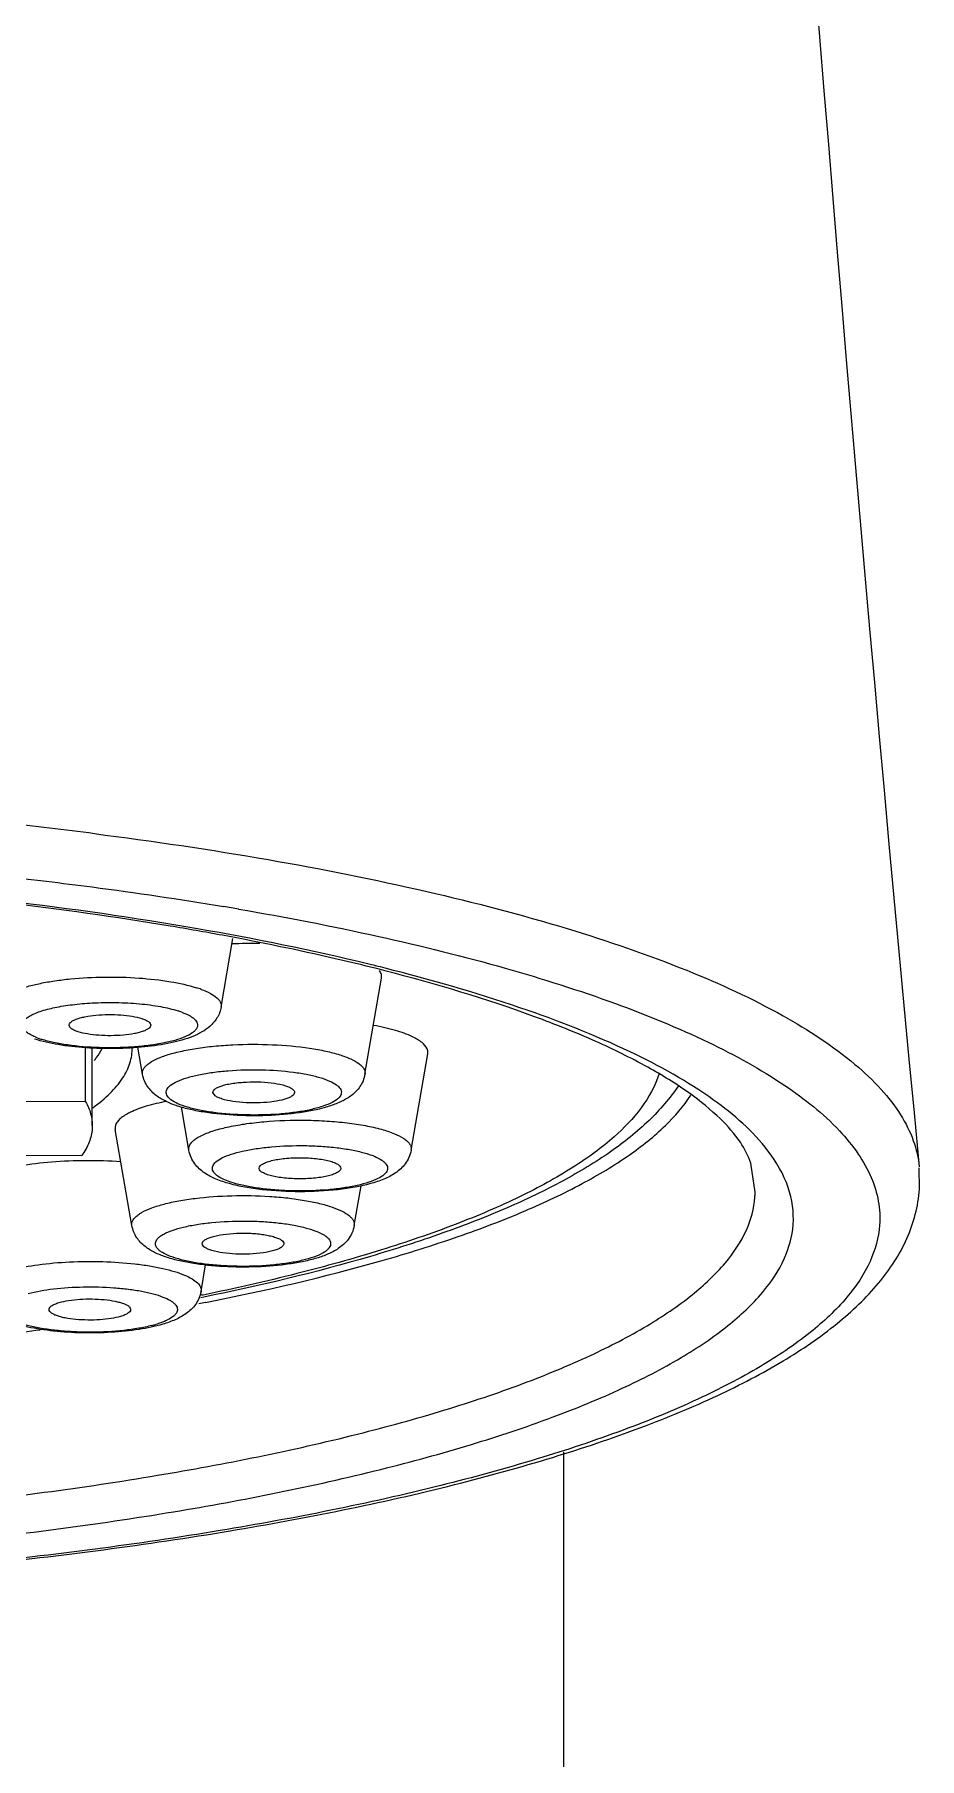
# Model space of a CAD drawing. Extents: x 28 to 1495, y -6 to 1069.
# Drawn here: x 979.32 to 990.39, y 633.33 to 654.91 of the extents above; entities that cross this region are included whole.
import ezdxf

# ---------------------------------------------------------------- set-up
doc = ezdxf.new("R2010")
doc.units = 0
doc.header["$LTSCALE"] = 50
doc.header["$MEASUREMENT"] = 0
doc.layers.get('0').update_dxf_attribs({"linetype": 'CONTINUOUS'})

msp = doc.modelspace()

# ---------------------------------------------------------------- linework, layer by layer
at = {"color": 9, "linetype": 'Continuous'}
for p, q in [((979.394, 644.322), (979.471, 644.313)), ((983.589, 643.254), (983.577, 643.256)), ((983.589, 643.254), (983.578, 643.257)), ((981.251, 640.947), (981.25, 640.969)), ((988.335, 640.42), (988.28, 640.784)), ((981.411, 639.141), (981.389, 639.137)), ((981.432, 639.134), (981.411, 639.13))]:
    msp.add_line(p, q, dxfattribs=at)
at = {"color": 7, "linetype": 'Continuous'}
for p, q in [((981.654, 642.738), (981.803, 643.595)), ((983.453, 641.897), (983.661, 643.101)), ((979.96, 641.553), (979.96, 642.231)), ((980.673, 641.897), (980.614, 642.235)), ((980.043, 641.254), (980.043, 642.226)), ((984.032, 640.947), (984.24, 642.151)), ((984.24, 642.151), (984.241, 642.162)), ((981.58, 641.628), (981.552, 641.668)), ((979.96, 641.553), (978.844, 641.558)), ((981.251, 640.947), (981.157, 641.489)), ((980.043, 641.254), (980.042, 641.216)), ((980.539, 640.003), (980.331, 641.207)), ((978.796, 640.885), (979.913, 640.88)), ((982.13, 640.718), (982.13, 640.723)), ((990.39, 640.458), (990.388, 640.728)), ((983.151, 640.719), (983.151, 640.718)), ((983.32, 640.003), (983.406, 640.5)), ((981.403, 639.179), (981.46, 639.51)), ((981.438, 639.108), (981.401, 639.1)), ((985.943, 566.587), (985.943, 637.166))]:
    msp.add_line(p, q, dxfattribs=at)
for centre, radius, start, end in [((1918.006, 729.594), 931.865, 180.151607, 185.471482), ((982.063, 637.385), 6.149, 89.2736, 92.5561), ((977.243, 618.038), 25.971, 75.8338, 76.0041), ((977.379, 618.573), 25.419, 75.5558, 75.8342), ((975.115, 671.532), 33.103, 280.9024, 281.0501), ((973.189, 683.602), 45.328, 276.7606, 277.8629)]:
    msp.add_arc(centre, radius, start, end, dxfattribs=at)
at = {"color": 9, "linetype": 'Continuous'}
for centre, radius, start, end in [((973.081, 589.773), 55.577, 82.7755, 83.9417), ((974.706, 602.256), 42.321, 80.2483, 80.5079), ((977.069, 616.852), 27.195, 76.1529, 76.3177), ((977.212, 617.432), 26.598, 75.8692, 76.1291), ((980.918, 641.642), 1.405, 69.7094, 72.2717), ((980.779, 641.636), 1.106, 69.7094, 72.2717), ((979.668, 643.168), 0.872, 247.076, 249.6531), ((979.749, 643.388), 1.106, 249.7094, 252.2717), ((983.938, 640.963), 0.0953, 350.1861, 355.9412), ((987.233, 640.437), 1.101, 355.958, 359.1135), ((980.417, 640.187), 1.482, 284.4015, 286.5359)]:
    msp.add_arc(centre, radius, start, end, dxfattribs=at)
for points, knots in [([(980.07, 644.909), (980.797, 644.817), (982.189, 644.611), (984.164, 644.219), (985.915, 643.763), (987.41, 643.252), (988.625, 642.695), (989.435, 642.172), (989.906, 641.727), (990.157, 641.407), (990.323, 641.079), (990.376, 640.851), (990.387, 640.741)], [0, 0, 0, 0, 0.189715, 0.364294, 0.521023, 0.657723, 0.772962, 0.866462, 0.905576, 0.940218, 0.971266, 1, 1, 1, 1]), ([(976.072, 644.617), (976.355, 644.599), (977.465, 644.524), (978.572, 644.419), (979.394, 644.322)], [0, 0, 0, 0, 0.255565, 1, 1, 1, 1]), ([(979.471, 644.313), (979.661, 644.29), (980.401, 644.198), (981.138, 644.089), (981.685, 643.997)], [0, 0, 0, 0, 0.256517, 1, 1, 1, 1]), ([(983.502, 643.275), (982.793, 643.448), (981.289, 643.753), (979.77, 643.97), (978.971, 644.064)], [0, 0, 0, 0, 0.475206, 1, 1, 1, 1]), ([(981.874, 643.965), (982.461, 643.864), (983.58, 643.648), (985.155, 643.257), (986.534, 642.821), (987.371, 642.479), (987.748, 642.298)], [0, 0, 0, 0, 0.292045, 0.557985, 0.794728, 1, 1, 1, 1]), ([(978.874, 642.738), (978.872, 642.747), (978.872, 642.767), (978.884, 642.808), (978.925, 642.858), (979.002, 642.909), (979.108, 642.957), (979.242, 643.001), (979.4, 643.038), (979.579, 643.069), (979.846, 643.102), (980.198, 643.12), (980.617, 643.108), (981.002, 643.066), (981.241, 643.014), (981.346, 642.981)], [0, 0, 0, 0, 0.010823, 0.022034, 0.048505, 0.083444, 0.127987, 0.182002, 0.244684, 0.31483, 0.390962, 0.554273, 0.719958, 0.873004, 1, 1, 1, 1]), ([(988.495, 640.939), (988.307, 641.186), (987.76, 641.66), (986.7, 642.243), (985.315, 642.784), (984.274, 643.082), (983.706, 643.225)], [0, 0, 0, 0, 0.173005, 0.396688, 0.673191, 1, 1, 1, 1]), ([(981.406, 642.96), (981.445, 642.946), (981.513, 642.916), (981.588, 642.869), (981.628, 642.828), (981.647, 642.799), (981.656, 642.768), (981.656, 642.748), (981.654, 642.738)], [0, 0, 0, 0, 0.350681, 0.625026, 0.735585, 0.831516, 0.917449, 1, 1, 1, 1]), ([(979.329, 642.364), (979.308, 642.373), (979.27, 642.391), (979.222, 642.422), (979.188, 642.455), (979.168, 642.491), (979.167, 642.528), (979.184, 642.564), (979.216, 642.597), (979.261, 642.628), (979.321, 642.658), (979.425, 642.697), (979.584, 642.738), (979.802, 642.772), (979.959, 642.785), (980.042, 642.79)], [0, 0, 0, 0, 0.0577, 0.105671, 0.144521, 0.176257, 0.204895, 0.235838, 0.273417, 0.319875, 0.376026, 0.441907, 0.600753, 0.789917, 1, 1, 1, 1]), ([(981.163, 642.674), (981.198, 642.661), (981.247, 642.64), (981.303, 642.604), (981.339, 642.572), (981.362, 642.533), (981.359, 642.493), (981.346, 642.465), (981.324, 642.438), (981.277, 642.401), (981.194, 642.359), (981.069, 642.317), (980.915, 642.282), (980.738, 642.254), (980.474, 642.23), (980.135, 642.224), (979.805, 642.25), (979.566, 642.291), (979.46, 642.318), (979.412, 642.334)], [0, 0, 0, 0, 0.049132, 0.068916, 0.085638, 0.11176, 0.12357, 0.136327, 0.151183, 0.168821, 0.21351, 0.270962, 0.340004, 0.418631, 0.50431, 0.685087, 0.857942, 0.934095, 1, 1, 1, 1]), ([(980.042, 642.79), (980.141, 642.795), (980.339, 642.798), (980.625, 642.784), (980.885, 642.75), (981.045, 642.713), (981.116, 642.69)], [0, 0, 0, 0, 0.275424, 0.545962, 0.792939, 1, 1, 1, 1]), ([(980.673, 641.897), (980.671, 641.907), (980.671, 641.93), (980.683, 641.963), (980.706, 641.995), (980.755, 642.04), (980.844, 642.09), (980.98, 642.142), (981.15, 642.187), (981.348, 642.224), (981.569, 642.251), (981.888, 642.275), (982.288, 642.275), (982.677, 642.241), (982.956, 642.191), (983.13, 642.147), (983.269, 642.096), (983.348, 642.053), (983.379, 642.03)], [0, 0, 0, 0, 0.011215, 0.023028, 0.036472, 0.052226, 0.091832, 0.142823, 0.204527, 0.275505, 0.353845, 0.437312, 0.609696, 0.772485, 0.844323, 0.907057, 0.95922, 1, 1, 1, 1]), ([(987.748, 642.298), (988.079, 642.139), (988.662, 641.821), (989.285, 641.328), (989.625, 640.915), (989.793, 640.617), (989.887, 640.314), (989.898, 640.109), (989.891, 640.01)], [0, 0, 0, 0, 0.332629, 0.6013, 0.714478, 0.816233, 0.909944, 1, 1, 1, 1]), ([(980.052, 641.479), (980.128, 641.535), (980.264, 641.647), (980.424, 641.834), (980.522, 642.029), (980.544, 642.164), (980.543, 642.229)], [0, 0, 0, 0, 0.304334, 0.565282, 0.792116, 1, 1, 1, 1]), ([(980.067, 642.07), (980.077, 642.082), (980.114, 642.129), (980.146, 642.18), (980.167, 642.219)], [0, 0, 0, 0, 0.26139, 1, 1, 1, 1]), ([(983.379, 642.03), (983.382, 642.028), (983.392, 642.02), (983.401, 642.012), (983.408, 642.005)], [0, 0, 0, 0, 0.26199, 1, 1, 1, 1]), ([(981.004, 641.598), (980.989, 641.612), (980.969, 641.639), (980.966, 641.679), (980.975, 641.708), (980.994, 641.735), (981.036, 641.773), (981.113, 641.815), (981.233, 641.858), (981.382, 641.895), (981.555, 641.924), (981.817, 641.951), (982.156, 641.96), (982.488, 641.937), (982.732, 641.897), (982.883, 641.861), (983.004, 641.819), (983.073, 641.783), (983.099, 641.763)], [0, 0, 0, 0, 0.027332, 0.039062, 0.051215, 0.065088, 0.081528, 0.123522, 0.178248, 0.244754, 0.32117, 0.405063, 0.58381, 0.75691, 0.833993, 0.901332, 0.957027, 1, 1, 1, 1]), ([(987.133, 641.907), (987.038, 641.597), (986.745, 641.248), (986.328, 640.913), (985.942, 640.651), (985.366, 640.339), (984.562, 639.997), (983.627, 639.678), (982.571, 639.384), (981.824, 639.215), (981.432, 639.134)], [0, 0, 0, 0, 0.149001, 0.195849, 0.247021, 0.362757, 0.496583, 0.648071, 0.816303, 1, 1, 1, 1]), ([(983.408, 642.005), (983.424, 641.99), (983.444, 641.964), (983.455, 641.924), (983.455, 641.906), (983.453, 641.897)], [0, 0, 0, 0, 0.542944, 0.775222, 1, 1, 1, 1]), ([(981.027, 641.578), (981.024, 641.58), (981.017, 641.586), (981.009, 641.593), (981.004, 641.598)], [0, 0, 0, 0, 0.26199, 1, 1, 1, 1]), ([(983.122, 641.743), (983.137, 641.729), (983.157, 641.703), (983.16, 641.662), (983.151, 641.633), (983.132, 641.606), (983.09, 641.568), (983.012, 641.526), (982.893, 641.483), (982.744, 641.446), (982.57, 641.417), (982.309, 641.39), (981.97, 641.382), (981.638, 641.404), (981.394, 641.444), (981.243, 641.48), (981.121, 641.522), (981.053, 641.558), (981.027, 641.578)], [0, 0, 0, 0, 0.027332, 0.039062, 0.051215, 0.065088, 0.081528, 0.123522, 0.178248, 0.244754, 0.32117, 0.405063, 0.58381, 0.75691, 0.833993, 0.901332, 0.957027, 1, 1, 1, 1]), ([(983.099, 641.763), (983.101, 641.761), (983.109, 641.755), (983.117, 641.748), (983.122, 641.743)], [0, 0, 0, 0, 0.26199, 1, 1, 1, 1]), ([(981.255, 640.995), (981.264, 641.021), (981.295, 641.058), (981.349, 641.098), (981.429, 641.143), (981.556, 641.192), (981.739, 641.24), (981.955, 641.278), (982.283, 641.316), (982.629, 641.328), (982.976, 641.314), (983.225, 641.292), (983.452, 641.258), (983.65, 641.214), (983.812, 641.161), (983.92, 641.109), (983.982, 641.062), (984.012, 641.028), (984.031, 640.992), (984.034, 640.968), (984.033, 640.956)], [0, 0, 0, 0, 0.028224, 0.046477, 0.067852, 0.120091, 0.184316, 0.258796, 0.341195, 0.518511, 0.607438, 0.692467, 0.77074, 0.839722, 0.897386, 0.942495, 0.960374, 0.975438, 0.988297, 1, 1, 1, 1]), ([(981.55, 640.746), (981.557, 640.767), (981.593, 640.809), (981.673, 640.857), (981.787, 640.901), (981.931, 640.939), (982.101, 640.969), (982.359, 640.999), (982.631, 641.008), (982.905, 640.998), (983.101, 640.98), (983.28, 640.953), (983.436, 640.918), (983.563, 640.877), (983.648, 640.835), (983.697, 640.798), (983.721, 640.772), (983.735, 640.744), (983.738, 640.724), (983.737, 640.715)], [0, 0, 0, 0, 0.028228, 0.067777, 0.120022, 0.184252, 0.258737, 0.341142, 0.518471, 0.607405, 0.69244, 0.770719, 0.839706, 0.897375, 0.942488, 0.96037, 0.975435, 0.988295, 1, 1, 1, 1]), ([(988.81, 640.015), (988.821, 640.171), (988.772, 640.509), (988.601, 640.8), (988.495, 640.939)], [0, 0, 0, 0, 0.471539, 1, 1, 1, 1]), ([(983.733, 640.695), (983.726, 640.674), (983.69, 640.632), (983.609, 640.584), (983.495, 640.54), (983.351, 640.502), (983.182, 640.472), (982.923, 640.442), (982.651, 640.433), (982.378, 640.443), (982.182, 640.461), (982.003, 640.488), (981.847, 640.523), (981.719, 640.564), (981.634, 640.605), (981.586, 640.643), (981.562, 640.669), (981.547, 640.697), (981.545, 640.717), (981.546, 640.726)], [0, 0, 0, 0, 0.028228, 0.067777, 0.120022, 0.184252, 0.258737, 0.341142, 0.518471, 0.607405, 0.69244, 0.770719, 0.839706, 0.897375, 0.942488, 0.96037, 0.975435, 0.988295, 1, 1, 1, 1]), ([(955.551, 640.454), (955.549, 640.314), (955.605, 640.014), (955.851, 639.593), (956.247, 639.19), (956.787, 638.803), (957.468, 638.432), (958.284, 638.079), (959.23, 637.748), (960.712, 637.323), (962.822, 636.88), (965.601, 636.496), (968.619, 636.255), (971.763, 636.168), (974.913, 636.238), (977.951, 636.461), (980.763, 636.83), (982.907, 637.26), (984.424, 637.676), (985.397, 638.002), (986.244, 638.35), (986.956, 638.717), (987.528, 639.101), (987.957, 639.5), (988.239, 639.916), (988.322, 640.217), (988.332, 640.359)], [0, 0, 0, 0, 0.011931, 0.025258, 0.041001, 0.05973, 0.081693, 0.106944, 0.135414, 0.166954, 0.238321, 0.318848, 0.405805, 0.496149, 0.586678, 0.674179, 0.755584, 0.828119, 0.860329, 0.889515, 0.91551, 0.938222, 0.957675, 0.974063, 0.987869, 1, 1, 1, 1]), ([(980.669, 640.172), (980.707, 640.193), (980.797, 640.231), (980.949, 640.277), (981.131, 640.316), (981.412, 640.358), (981.793, 640.384), (982.18, 640.377), (982.483, 640.351), (982.691, 640.322), (982.877, 640.285), (983.035, 640.24), (983.162, 640.189), (983.244, 640.14), (983.289, 640.097), (983.311, 640.066), (983.321, 640.034), (983.321, 640.013), (983.32, 640.003)], [0, 0, 0, 0, 0.046754, 0.104005, 0.170591, 0.244949, 0.408959, 0.578473, 0.659518, 0.73512, 0.8033, 0.862383, 0.911156, 0.949132, 0.964321, 0.977384, 0.988957, 1, 1, 1, 1]), ([(989.891, 640.01), (989.88, 639.854), (989.788, 639.523), (989.477, 639.065), (989.003, 638.626), (988.371, 638.204), (987.584, 637.8), (986.65, 637.418), (985.575, 637.06), (983.901, 636.604), (981.534, 636.133), (978.434, 635.732), (975.086, 635.491), (971.619, 635.42), (968.163, 635.523), (964.852, 635.795), (961.811, 636.225), (959.508, 636.717), (957.895, 637.19), (956.871, 637.557), (955.991, 637.948), (955.261, 638.359), (954.688, 638.787), (954.273, 639.233), (954.026, 639.699), (953.984, 640.027), (953.995, 640.18)], [0, 0, 0, 0, 0.012168, 0.026028, 0.042496, 0.062056, 0.084901, 0.111052, 0.140413, 0.172816, 0.245766, 0.327592, 0.415478, 0.506311, 0.596839, 0.683824, 0.764198, 0.835219, 0.866513, 0.894694, 0.91962, 0.941231, 0.959605, 0.975024, 0.988121, 1, 1, 1, 1]), ([(955.076, 640.175), (955.066, 640.031), (955.105, 639.723), (955.338, 639.285), (955.727, 638.866), (956.266, 638.463), (956.952, 638.077), (957.779, 637.71), (958.741, 637.365), (960.257, 636.921), (962.422, 636.458), (965.28, 636.054), (968.391, 635.798), (971.638, 635.702), (974.897, 635.768), (978.043, 635.995), (980.956, 636.372), (983.18, 636.814), (984.754, 637.243), (985.764, 637.579), (986.642, 637.938), (987.381, 638.318), (987.976, 638.714), (988.421, 639.127), (988.713, 639.557), (988.8, 639.868), (988.81, 640.015)], [0, 0, 0, 0, 0.011879, 0.024975, 0.040395, 0.058768, 0.08038, 0.105305, 0.133487, 0.164782, 0.235804, 0.316179, 0.403165, 0.493693, 0.584525, 0.67241, 0.754235, 0.827184, 0.859586, 0.888947, 0.915098, 0.937943, 0.957503, 0.973971, 0.987832, 1, 1, 1, 1]), ([(980.539, 640.003), (980.537, 640.015), (980.537, 640.041), (980.555, 640.08), (980.587, 640.116), (980.615, 640.137), (980.63, 640.148)], [0, 0, 0, 0, 0.20475, 0.426035, 0.686952, 1, 1, 1, 1]), ([(980.63, 640.148), (980.633, 640.15), (980.646, 640.158), (980.659, 640.166), (980.669, 640.172)], [0, 0, 0, 0, 0.239397, 1, 1, 1, 1]), ([(982.921, 639.656), (982.887, 639.637), (982.806, 639.604), (982.667, 639.565), (982.502, 639.533), (982.247, 639.501), (981.976, 639.489), (981.702, 639.497), (981.504, 639.513), (981.322, 639.538), (981.161, 639.572), (981.028, 639.612), (980.938, 639.653), (980.885, 639.689), (980.851, 639.721), (980.83, 639.761), (980.835, 639.8), (980.85, 639.828), (980.874, 639.855), (980.895, 639.871), (980.906, 639.878)], [0, 0, 0, 0, 0.050282, 0.112871, 0.186131, 0.267828, 0.445416, 0.535319, 0.621841, 0.702064, 0.773368, 0.8336, 0.881338, 0.900447, 0.916581, 0.941963, 0.953764, 0.966746, 0.981967, 1, 1, 1, 1]), ([(980.906, 639.878), (980.909, 639.88), (980.919, 639.886), (980.929, 639.893), (980.937, 639.897)], [0, 0, 0, 0, 0.239397, 1, 1, 1, 1]), ([(980.937, 639.897), (980.971, 639.916), (981.052, 639.949), (981.191, 639.988), (981.356, 640.02), (981.612, 640.052), (981.882, 640.064), (982.156, 640.056), (982.354, 640.04), (982.537, 640.015), (982.697, 639.981), (982.83, 639.941), (982.92, 639.9), (982.974, 639.864), (983.008, 639.832), (983.028, 639.792), (983.023, 639.753), (983.008, 639.725), (982.984, 639.698), (982.963, 639.682), (982.952, 639.675)], [0, 0, 0, 0, 0.050282, 0.112871, 0.186131, 0.267828, 0.445416, 0.535319, 0.621841, 0.702064, 0.773368, 0.8336, 0.881338, 0.900447, 0.916581, 0.941963, 0.953764, 0.966746, 0.981967, 1, 1, 1, 1]), ([(982.952, 639.675), (982.95, 639.673), (982.94, 639.667), (982.929, 639.66), (982.921, 639.656)], [0, 0, 0, 0, 0.239397, 1, 1, 1, 1]), ([(979.031, 639.45), (979.141, 639.478), (979.383, 639.521), (979.765, 639.554), (980.17, 639.558), (980.504, 639.535), (980.754, 639.501), (980.92, 639.469), (981.066, 639.432), (981.189, 639.389), (981.287, 639.343), (981.357, 639.293), (981.4, 639.238), (981.406, 639.196), (981.403, 639.179)], [0, 0, 0, 0, 0.136335, 0.293954, 0.460024, 0.620728, 0.694895, 0.762904, 0.823465, 0.875545, 0.918513, 0.952359, 0.9783, 1, 1, 1, 1]), ([(979.239, 639.153), (979.343, 639.18), (979.573, 639.218), (979.933, 639.241), (980.247, 639.233), (980.491, 639.209), (980.655, 639.184), (980.8, 639.152), (980.92, 639.114), (981.003, 639.076), (981.053, 639.043), (981.086, 639.013), (981.108, 638.978), (981.109, 638.942), (981.101, 638.916), (981.083, 638.89), (981.047, 638.855), (981.011, 638.835), (980.985, 638.822)], [0, 0, 0, 0, 0.150249, 0.324876, 0.50394, 0.588649, 0.666852, 0.736396, 0.795535, 0.843126, 0.862526, 0.879151, 0.905548, 0.917253, 0.929468, 0.943276, 0.959409, 1, 1, 1, 1]), ([(980.786, 638.752), (980.732, 638.738), (980.617, 638.714), (980.365, 638.679), (980.097, 638.666), (979.823, 638.671), (979.623, 638.686), (979.437, 638.709), (979.272, 638.741), (979.133, 638.78), (979.038, 638.82), (978.98, 638.856), (978.942, 638.888), (978.917, 638.926), (978.916, 638.966), (978.927, 638.994), (978.948, 639.021), (978.992, 639.059), (979.072, 639.101), (979.145, 639.126), (979.186, 639.139)], [0, 0, 0, 0, 0.072077, 0.153136, 0.331106, 0.422057, 0.510152, 0.592409, 0.666118, 0.729013, 0.779497, 0.799913, 0.817234, 0.844149, 0.855969, 0.868475, 0.882898, 0.900014, 0.9436, 1, 1, 1, 1]), ([(980.921, 638.794), (980.914, 638.791), (980.887, 638.781), (980.86, 638.772), (980.839, 638.766)], [0, 0, 0, 0, 0.237669, 1, 1, 1, 1]), ([(980.985, 638.822), (980.98, 638.819), (980.959, 638.809), (980.938, 638.8), (980.921, 638.794)], [0, 0, 0, 0, 0.235775, 1, 1, 1, 1])]:
    msp.add_open_spline(points, degree=3, knots=knots, dxfattribs=at)
at = {"color": 7, "linetype": 'Continuous'}
for points, knots in [([(981.67, 643.637), (981.453, 643.677), (980.547, 643.836), (979.636, 643.964), (978.942, 644.047)], [0, 0, 0, 0, 0.240084, 1, 1, 1, 1]), ([(983.524, 643.238), (983.377, 643.274), (982.762, 643.422), (982.143, 643.549), (981.67, 643.637)], [0, 0, 0, 0, 0.239353, 1, 1, 1, 1]), ([(983.661, 643.101), (983.664, 643.116), (983.662, 643.151), (983.646, 643.18), (983.636, 643.194)], [0, 0, 0, 0, 0.475393, 1, 1, 1, 1]), ([(988.28, 640.784), (988.25, 640.877), (988.143, 641.08), (987.88, 641.375), (987.488, 641.69), (986.964, 642.013), (986.315, 642.33), (985.234, 642.763), (984.346, 643.027), (983.719, 643.188)], [0, 0, 0, 0, 0.055084, 0.128205, 0.223158, 0.339428, 0.476163, 0.632582, 1, 1, 1, 1]), ([(981.654, 642.738), (981.646, 642.69), (981.612, 642.601), (981.522, 642.497), (981.415, 642.423), (981.253, 642.347), (981.012, 642.281), (980.688, 642.233), (980.33, 642.214), (979.968, 642.223), (979.629, 642.26), (979.416, 642.307), (979.32, 642.338)], [0, 0, 0, 0, 0.057343, 0.110339, 0.159948, 0.209996, 0.321736, 0.452918, 0.597335, 0.743951, 0.880975, 1, 1, 1, 1]), ([(979.753, 642.51), (979.753, 642.517), (979.757, 642.533), (979.776, 642.553), (979.806, 642.571), (979.845, 642.589), (979.895, 642.604), (979.977, 642.623), (980.094, 642.639), (980.244, 642.646), (980.397, 642.642), (980.536, 642.626), (980.623, 642.607), (980.661, 642.595)], [0, 0, 0, 0, 0.022003, 0.049446, 0.085497, 0.131036, 0.18579, 0.248951, 0.395318, 0.557886, 0.722317, 0.874023, 1, 1, 1, 1]), ([(979.867, 642.429), (979.851, 642.434), (979.822, 642.445), (979.78, 642.466), (979.754, 642.492), (979.753, 642.51)], [0, 0, 0, 0, 0.352441, 0.634224, 1, 1, 1, 1]), ([(980.774, 642.511), (980.774, 642.495), (980.753, 642.471), (980.717, 642.45), (980.676, 642.433), (980.626, 642.418), (980.544, 642.4), (980.427, 642.385), (980.278, 642.378), (980.127, 642.383), (979.99, 642.398), (979.904, 642.417), (979.867, 642.429)], [0, 0, 0, 0, 0.049803, 0.087048, 0.133631, 0.189183, 0.252862, 0.399452, 0.561347, 0.724579, 0.874995, 1, 1, 1, 1]), ([(980.661, 642.595), (980.677, 642.59), (980.707, 642.579), (980.744, 642.559), (980.768, 642.537), (980.775, 642.519), (980.774, 642.511)], [0, 0, 0, 0, 0.353876, 0.633343, 0.841008, 1, 1, 1, 1]), ([(984.049, 642.366), (983.981, 642.399), (983.821, 642.454), (983.656, 642.491), (983.564, 642.508)], [0, 0, 0, 0, 0.444243, 1, 1, 1, 1]), ([(984.241, 642.162), (984.242, 642.171), (984.241, 642.189), (984.225, 642.239), (984.161, 642.307), (984.091, 642.346), (984.049, 642.366)], [0, 0, 0, 0, 0.090133, 0.18401, 0.52415, 1, 1, 1, 1]), ([(980.846, 641.629), (980.805, 641.66), (980.747, 641.717), (980.694, 641.813), (980.678, 641.868), (980.673, 641.897)], [0, 0, 0, 0, 0.475225, 0.731911, 1, 1, 1, 1]), ([(983.453, 641.897), (983.448, 641.868), (983.433, 641.815), (983.381, 641.721), (983.292, 641.629), (983.163, 641.554), (983.02, 641.498), (982.86, 641.454), (982.613, 641.407), (982.276, 641.375), (981.862, 641.375), (981.523, 641.406), (981.275, 641.452), (981.114, 641.495), (980.97, 641.55), (980.884, 641.6), (980.846, 641.629)], [0, 0, 0, 0, 0.030094, 0.058603, 0.111947, 0.16251, 0.215354, 0.273412, 0.337432, 0.479945, 0.630605, 0.773547, 0.837899, 0.896168, 0.949568, 1, 1, 1, 1]), ([(981.552, 641.668), (981.551, 641.676), (981.558, 641.695), (981.583, 641.717), (981.62, 641.738), (981.672, 641.756), (981.734, 641.773), (981.807, 641.786), (981.888, 641.795), (982.004, 641.803), (982.15, 641.803), (982.312, 641.789), (982.432, 641.765), (982.506, 641.737), (982.534, 641.722), (982.545, 641.713)], [0, 0, 0, 0, 0.023024, 0.053169, 0.093959, 0.145954, 0.20837, 0.27976, 0.358213, 0.441524, 0.612997, 0.774479, 0.90775, 0.9595, 1, 1, 1, 1]), ([(987.374, 641.753), (987.269, 641.596), (987.006, 641.294), (986.514, 640.901), (985.914, 640.541), (985.211, 640.205), (984.405, 639.892), (983.146, 639.489), (982.14, 639.25), (981.438, 639.108)], [0, 0, 0, 0, 0.085684, 0.179535, 0.284334, 0.401696, 0.532188, 0.675771, 1, 1, 1, 1]), ([(981.46, 639.042), (982.202, 639.187), (983.265, 639.432), (984.591, 639.845), (985.428, 640.164), (986.146, 640.501), (986.738, 640.854), (987.201, 641.221), (987.439, 641.496), (987.528, 641.634)], [0, 0, 0, 0, 0.337692, 0.486015, 0.619389, 0.737247, 0.839462, 0.926528, 1, 1, 1, 1]), ([(982.573, 641.669), (982.572, 641.651), (982.544, 641.623), (982.499, 641.601), (982.423, 641.574), (982.303, 641.551), (982.141, 641.537), (981.97, 641.538), (981.81, 641.553), (981.692, 641.577), (981.619, 641.604), (981.591, 641.619), (981.58, 641.628)], [0, 0, 0, 0, 0.053546, 0.095636, 0.148724, 0.283715, 0.44549, 0.616118, 0.776329, 0.908422, 0.959755, 1, 1, 1, 1]), ([(982.545, 641.713), (982.553, 641.707), (982.567, 641.695), (982.573, 641.677), (982.573, 641.669)], [0, 0, 0, 0, 0.564659, 1, 1, 1, 1]), ([(979.96, 641.553), (979.987, 641.506), (980.028, 641.409), (980.043, 641.304), (980.043, 641.254)], [0, 0, 0, 0, 0.516277, 1, 1, 1, 1]), ([(980.436, 641.374), (980.418, 641.362), (980.386, 641.338), (980.349, 641.296), (980.329, 641.251), (980.328, 641.221), (980.331, 641.207)], [0, 0, 0, 0, 0.313092, 0.574006, 0.795268, 1, 1, 1, 1]), ([(980.52, 641.422), (980.513, 641.418), (980.484, 641.403), (980.456, 641.387), (980.436, 641.374)], [0, 0, 0, 0, 0.268579, 1, 1, 1, 1]), ([(980.972, 641.557), (980.886, 641.541), (980.733, 641.505), (980.584, 641.452), (980.52, 641.422)], [0, 0, 0, 0, 0.553944, 1, 1, 1, 1]), ([(980.042, 641.216), (980.038, 641.158), (980.009, 641.038), (979.949, 640.932), (979.913, 640.88)], [0, 0, 0, 0, 0.476163, 1, 1, 1, 1]), ([(984.032, 640.947), (984.026, 640.915), (984.008, 640.855), (983.946, 640.752), (983.84, 640.656), (983.688, 640.579), (983.517, 640.523), (983.324, 640.48), (983.031, 640.438), (982.641, 640.419), (982.252, 640.438), (981.958, 640.48), (981.765, 640.523), (981.595, 640.579), (981.443, 640.656), (981.336, 640.752), (981.275, 640.855), (981.256, 640.915), (981.251, 640.947)], [0, 0, 0, 0, 0.030342, 0.058963, 0.11208, 0.163581, 0.219268, 0.28155, 0.350271, 0.500023, 0.649769, 0.718485, 0.780764, 0.836445, 0.887945, 0.941027, 0.96969, 1, 1, 1, 1]), ([(980.402, 640.803), (980.257, 640.812), (979.967, 640.82), (979.544, 640.803), (979.156, 640.757), (978.914, 640.706), (978.806, 640.673)], [0, 0, 0, 0, 0.271352, 0.540662, 0.78913, 1, 1, 1, 1]), ([(982.13, 640.723), (982.132, 640.745), (982.169, 640.775), (982.224, 640.798), (982.29, 640.818), (982.367, 640.833), (982.487, 640.849), (982.616, 640.854), (982.746, 640.851), (982.84, 640.843), (982.926, 640.831), (983.002, 640.815), (983.057, 640.798), (983.093, 640.782), (983.125, 640.765), (983.152, 640.74), (983.151, 640.719)], [0, 0, 0, 0, 0.060078, 0.109067, 0.17087, 0.243901, 0.325838, 0.504887, 0.595716, 0.683088, 0.763929, 0.835504, 0.895575, 0.920819, 0.942751, 1, 1, 1, 1]), ([(953.496, 640.698), (953.481, 640.487), (953.533, 640.053), (953.838, 639.457), (954.316, 638.927), (954.945, 638.448), (955.718, 638.008), (956.632, 637.597), (957.683, 637.216), (959.326, 636.73), (961.666, 636.225), (964.75, 635.785), (968.107, 635.508), (971.608, 635.403), (975.122, 635.474), (978.516, 635.72), (981.661, 636.13), (984.065, 636.611), (985.77, 637.08), (986.871, 637.449), (987.837, 637.848), (988.664, 638.277), (989.348, 638.741), (989.885, 639.249), (990.261, 639.818), (990.375, 640.246), (990.39, 640.458)], [0, 0, 0, 0, 0.015761, 0.031795, 0.049207, 0.06861, 0.090594, 0.115461, 0.143273, 0.173968, 0.243334, 0.321661, 0.40638, 0.494541, 0.583003, 0.66861, 0.748363, 0.819601, 0.851357, 0.880277, 0.906261, 0.929315, 0.949661, 0.96774, 0.984167, 1, 1, 1, 1]), ([(983.151, 640.718), (983.15, 640.696), (983.113, 640.667), (983.059, 640.643), (982.995, 640.624), (982.919, 640.609), (982.799, 640.593), (982.641, 640.585), (982.482, 640.593), (982.363, 640.609), (982.287, 640.624), (982.223, 640.643), (982.169, 640.667), (982.132, 640.696), (982.13, 640.718)], [0, 0, 0, 0, 0.059543, 0.107949, 0.169007, 0.241197, 0.322276, 0.499898, 0.677537, 0.758637, 0.830858, 0.891947, 0.94039, 1, 1, 1, 1]), ([(983.119, 639.715), (983.08, 639.689), (982.993, 639.643), (982.848, 639.592), (982.685, 639.551), (982.437, 639.508), (982.101, 639.48), (981.693, 639.483), (981.361, 639.516), (981.12, 639.563), (980.963, 639.607), (980.823, 639.663), (980.697, 639.738), (980.609, 639.829), (980.559, 639.922), (980.544, 639.975), (980.539, 640.003)], [0, 0, 0, 0, 0.050356, 0.104706, 0.163961, 0.229122, 0.372849, 0.52307, 0.664421, 0.727797, 0.785315, 0.837809, 0.888243, 0.941514, 0.970019, 1, 1, 1, 1]), ([(981.452, 639.824), (981.464, 639.832), (981.494, 639.847), (981.57, 639.873), (981.689, 639.896), (981.851, 639.91), (981.994, 639.909), (982.108, 639.901), (982.187, 639.891), (982.259, 639.878), (982.321, 639.862), (982.371, 639.844), (982.408, 639.824), (982.433, 639.802), (982.44, 639.783), (982.439, 639.775)], [0, 0, 0, 0, 0.04241, 0.095748, 0.230818, 0.392295, 0.562477, 0.644894, 0.72243, 0.79297, 0.8547, 0.906234, 0.946823, 0.976993, 1, 1, 1, 1]), ([(983.32, 640.003), (983.314, 639.971), (983.295, 639.91), (983.247, 639.83), (983.188, 639.766), (983.142, 639.731), (983.119, 639.715)], [0, 0, 0, 0, 0.269682, 0.525995, 0.768382, 1, 1, 1, 1]), ([(981.418, 639.774), (981.418, 639.783), (981.426, 639.804), (981.442, 639.817), (981.452, 639.824)], [0, 0, 0, 0, 0.42469, 1, 1, 1, 1]), ([(982.405, 639.729), (982.393, 639.721), (982.364, 639.706), (982.289, 639.68), (982.171, 639.658), (982.012, 639.644), (981.843, 639.644), (981.684, 639.658), (981.567, 639.681), (981.492, 639.707), (981.448, 639.729), (981.42, 639.756), (981.418, 639.774)], [0, 0, 0, 0, 0.042138, 0.095044, 0.228918, 0.389124, 0.558464, 0.71842, 0.851849, 0.904452, 0.94632, 1, 1, 1, 1]), ([(982.439, 639.775), (982.439, 639.771), (982.435, 639.752), (982.418, 639.738), (982.405, 639.729)], [0, 0, 0, 0, 0.205368, 1, 1, 1, 1]), ([(980.925, 638.768), (980.828, 638.74), (980.615, 638.696), (980.277, 638.662), (979.919, 638.655), (979.568, 638.676), (979.251, 638.724), (979.015, 638.79), (978.856, 638.866), (978.752, 638.94), (978.664, 639.043), (978.63, 639.131), (978.622, 639.179)], [0, 0, 0, 0, 0.121036, 0.259215, 0.405861, 0.549469, 0.679497, 0.790317, 0.840158, 0.889723, 0.942729, 1, 1, 1, 1]), ([(979.502, 638.95), (979.501, 638.959), (979.508, 638.979), (979.535, 639.001), (979.576, 639.023), (979.609, 639.034), (979.627, 639.039)], [0, 0, 0, 0, 0.154843, 0.360795, 0.64194, 1, 1, 1, 1]), ([(979.627, 639.039), (979.666, 639.051), (979.753, 639.069), (979.942, 639.088), (980.138, 639.086), (980.303, 639.063), (980.383, 639.044), (980.432, 639.029), (980.471, 639.012), (980.5, 638.994), (980.518, 638.974), (980.523, 638.958), (980.523, 638.951)], [0, 0, 0, 0, 0.128916, 0.281873, 0.607398, 0.752412, 0.814968, 0.869253, 0.9145, 0.950455, 0.977964, 1, 1, 1, 1]), ([(981.403, 639.179), (981.398, 639.148), (981.38, 639.09), (981.336, 639.014), (981.281, 638.951), (981.198, 638.884), (981.079, 638.82), (980.978, 638.784), (980.925, 638.768)], [0, 0, 0, 0, 0.138463, 0.270154, 0.395639, 0.514866, 0.749426, 1, 1, 1, 1]), ([(980.397, 638.866), (980.359, 638.854), (980.274, 638.837), (980.136, 638.822), (979.988, 638.819), (979.842, 638.826), (979.728, 638.841), (979.648, 638.859), (979.599, 638.874), (979.559, 638.891), (979.524, 638.911), (979.503, 638.935), (979.502, 638.95)], [0, 0, 0, 0, 0.127878, 0.279495, 0.442531, 0.603336, 0.748533, 0.811581, 0.866637, 0.912896, 0.950021, 1, 1, 1, 1]), ([(980.523, 638.951), (980.522, 638.932), (980.493, 638.905), (980.447, 638.882), (980.415, 638.871), (980.397, 638.866)], [0, 0, 0, 0, 0.359313, 0.643007, 1, 1, 1, 1])]:
    msp.add_open_spline(points, degree=3, knots=knots, dxfattribs=at)
at = {"color": 9, "linetype": 'Continuous'}
for points in [[(981.25, 640.969), (981.25, 640.978), (981.252, 640.987), (981.255, 640.995)], [(981.546, 640.726), (981.546, 640.732), (981.548, 640.739), (981.55, 640.746)], [(983.737, 640.715), (983.736, 640.708), (983.735, 640.702), (983.733, 640.695)]]:
    msp.add_open_spline(points, degree=3, dxfattribs=at)

doc.saveas('drawing.dxf')
